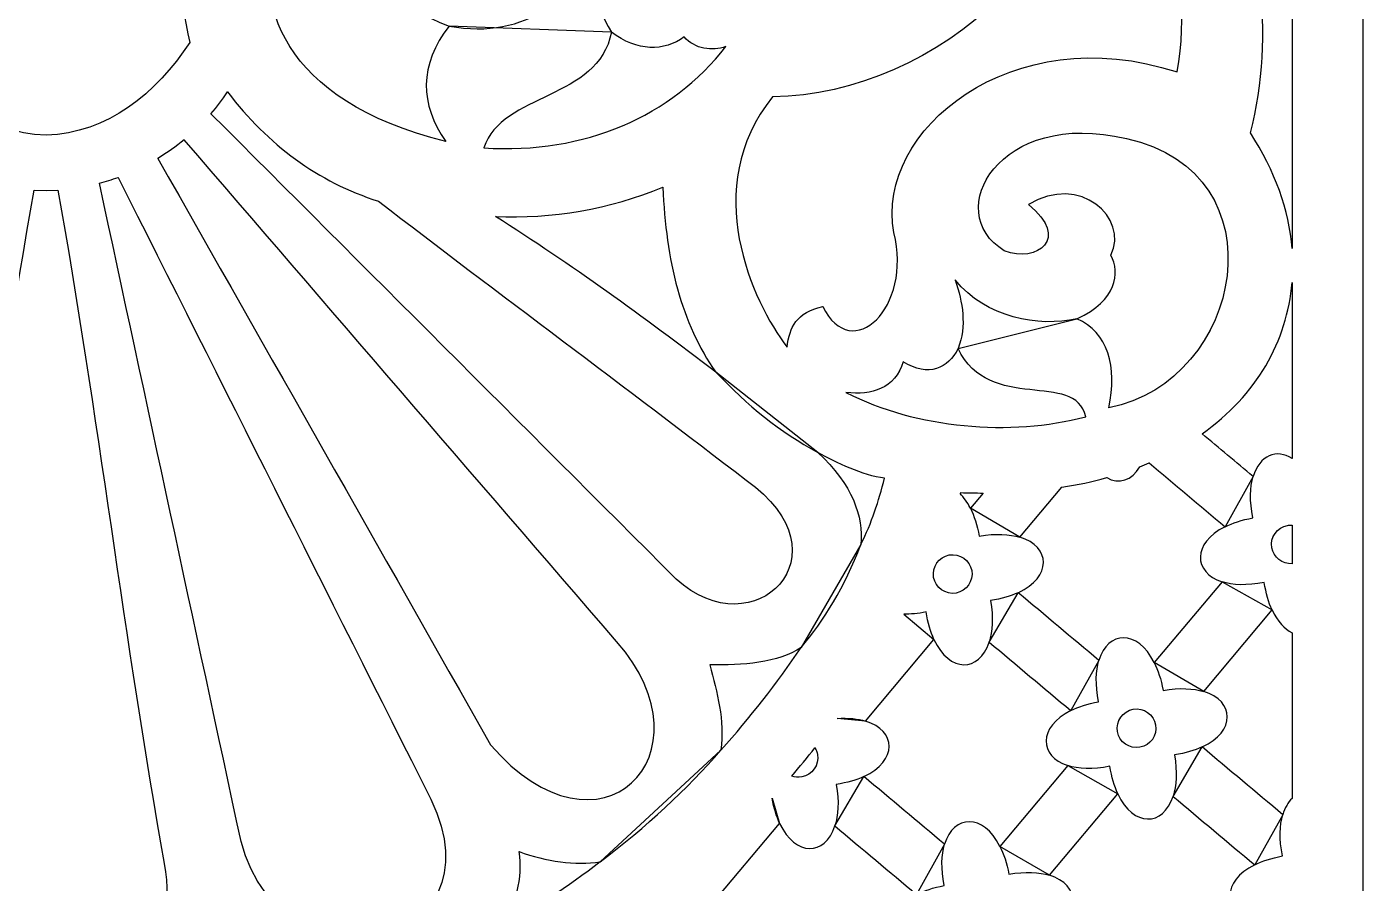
# Model space of a CAD drawing. Header units: centimetres. Extents: x -6 to 6, y -13.4 to 12.5.
# Drawn here: x -0.09 to 6.02, y -10.81 to -6.9 of the extents above; entities that cross this region are included whole.
import ezdxf

# ---------------------------------------------------------------- set-up
doc = ezdxf.new("R2010")
doc.units = ezdxf.units.CM
doc.header["$MEASUREMENT"] = 0
doc.layers.add('layer 1', color=7, linetype='Continuous')

msp = doc.modelspace()

# ---------------------------------------------------------------- linework, layer by layer
at = {"layer": 'layer 1', "color": 242}
for points, knots in [([(-6.01291, 12.507), (-6.01291, 12.507), (6.01826, 12.507), (6.01826, 12.507), (6.01826, 12.507), (6.01826, 12.507), (6.01826, -13.3845), (6.01826, -13.3845), (6.01826, -13.3845), (6.01826, -13.3845), (-6.01291, -13.3845), (-6.01291, -13.3845), (-6.01291, -13.3845), (-6.01291, -13.3845), (-6.01291, 12.507), (-6.01291, 12.507)], [0, 0, 0, 0, 0.2, 0.2, 0.2, 0.2, 0.4, 0.4, 0.4, 0.4, 0.6, 0.6, 0.6, 0.6, 1, 1, 1, 1]), ([(1.82787, -7.42147), (1.70925, -7.2542), (1.70513, -7.07047), (1.84433, -6.89497), (1.84433, -6.89497), (1.36855, -6.72632), (1.61946, -6.27112), (1.91837, -6.38081), (1.91837, -6.38081), (1.89814, -6.84047), (2.53227, -6.45313), (2.15694, -6.14635), (2.15694, -6.14635), (1.2071, -5.57768), (0.3344, -7.05505), (1.82787, -7.42147)], [0, 0, 0, 0, 0.2, 0.2, 0.2, 0.2, 0.4, 0.4, 0.4, 0.4, 0.6, 0.6, 0.6, 0.6, 1, 1, 1, 1]), ([(5.69316, -5.66722), (5.58854, -5.77112), (5.46587, -5.8668), (5.33116, -5.95702), (5.33116, -5.95702), (5.55238, -6.45172), (5.6202, -6.92836), (5.5029, -7.38323), (5.5029, -7.38323), (5.61609, -7.55572), (5.67876, -7.736), (5.69316, -7.91135), (5.69316, -7.91135), (5.69316, -7.91135), (5.69316, -5.66722), (5.69316, -5.66722)], [0, 0, 0, 0, 0.2, 0.2, 0.2, 0.2, 0.4, 0.4, 0.4, 0.4, 0.6, 0.6, 0.6, 0.6, 1, 1, 1, 1]), ([(3.38703, -8.36165), (3.22794, -8.15213), (2.98621, -7.63277), (3.32086, -7.21859), (3.32086, -7.21859), (4.07532, -7.20644), (4.83791, -6.53385), (4.78277, -5.71456), (4.78277, -5.71456), (5.0612, -6.14518), (5.25881, -6.59336), (5.1678, -7.10428), (5.1678, -7.10428), (4.41178, -6.85762), (3.7881, -7.37301), (3.87434, -7.83825), (3.87434, -7.83825), (3.9616, -8.17918), (3.68284, -8.44589), (3.54946, -8.17515), (3.54946, -8.17515), (3.42914, -8.20523), (3.39906, -8.2674), (3.38703, -8.36165)], [0, 0, 0, 0, 0.1428571, 0.1428571, 0.1428571, 0.1428571, 0.2857143, 0.2857143, 0.2857143, 0.2857143, 0.4285714, 0.4285714, 0.4285714, 0.4285714, 0.5714286, 0.5714286, 0.5714286, 0.5714286, 0.7142857, 0.7142857, 0.7142857, 0.7142857, 1, 1, 1, 1]), ([(0.00277, -6.20577), (-0.16173, -6.4234), (-0.46996, -6.44086), (-0.69705, -6.34115), (-0.69705, -6.34115), (-0.6068, -6.54494), (-0.60097, -6.75455), (-0.65338, -6.96999), (-0.65338, -6.96999), (-0.50017, -7.20398), (-0.27854, -7.38376), (0.00277, -7.39358), (0.00277, -7.39358), (0.28407, -7.38376), (0.50569, -7.20398), (0.6589, -6.96999), (0.6589, -6.96999), (0.6065, -6.75455), (0.61232, -6.54494), (0.70257, -6.34115), (0.70257, -6.34115), (0.47549, -6.44086), (0.16725, -6.4234), (0.00277, -6.20577)], [0, 0, 0, 0, 0.1428571, 0.1428571, 0.1428571, 0.1428571, 0.2857143, 0.2857143, 0.2857143, 0.2857143, 0.4285714, 0.4285714, 0.4285714, 0.4285714, 0.5714286, 0.5714286, 0.5714286, 0.5714286, 0.7142857, 0.7142857, 0.7142857, 0.7142857, 1, 1, 1, 1]), ([(2.58468, -6.92269), (2.49876, -6.78266), (2.48726, -6.64263), (2.50961, -6.50259), (2.50961, -6.50259), (2.43676, -6.75861), (2.19951, -6.95994), (1.84433, -6.89497), (1.84433, -6.89497), (1.84433, -6.89497), (2.58468, -6.92269), (2.58468, -6.92269)], [0, 0, 0, 0, 0.25, 0.25, 0.25, 0.25, 0.5, 0.5, 0.5, 0.5, 1, 1, 1, 1]), ([(3.10785, -6.98808), (2.85776, -7.30758), (2.46606, -7.48032), (2.00157, -7.4513), (2.00157, -7.4513), (2.0859, -7.19944), (2.52442, -7.233), (2.58468, -6.92269), (2.58468, -6.92269), (2.70237, -7.01076), (2.82579, -7.0123), (2.91711, -6.94448), (2.91711, -6.94448), (2.96694, -7.00028), (3.04427, -7.01138), (3.10785, -6.98808)], [0, 0, 0, 0, 0.2, 0.2, 0.2, 0.2, 0.4, 0.4, 0.4, 0.4, 0.6, 0.6, 0.6, 0.6, 1, 1, 1, 1]), ([(0.83161, -7.19572), (0.80693, -7.23232), (0.78552, -7.26169), (0.75587, -7.2953), (0.75587, -7.2953), (1.46402, -8.0038), (2.17217, -8.71229), (2.88033, -9.42078), (2.88033, -9.42078), (3.23685, -9.7459), (3.67976, -9.30718), (3.20027, -8.96909), (3.20027, -8.96909), (2.66075, -8.55294), (2.06101, -8.11099), (1.52148, -7.69484), (1.52148, -7.69484), (1.24252, -7.60652), (1.01782, -7.43823), (0.83161, -7.19572)], [0, 0, 0, 0, 0.1666667, 0.1666667, 0.1666667, 0.1666667, 0.3333333, 0.3333333, 0.3333333, 0.3333333, 0.5, 0.5, 0.5, 0.5, 0.6666667, 0.6666667, 0.6666667, 0.6666667, 1, 1, 1, 1]), ([(4.8661, -7.9419), (4.90751, -8.02235), (4.89576, -8.14672), (4.71037, -8.23241), (4.71037, -8.23241), (4.85182, -8.29265), (4.897, -8.44997), (4.85598, -8.6391), (4.85598, -8.6391), (5.47299, -8.51684), (5.65269, -7.56192), (4.93631, -7.40897), (4.93631, -7.40897), (4.35667, -7.26839), (4.08831, -7.74533), (4.37899, -7.92111), (4.37899, -7.92111), (4.52961, -7.97969), (4.68192, -7.86421), (4.48945, -7.71024), (4.48945, -7.71024), (4.72527, -7.56641), (4.94804, -7.7704), (4.8661, -7.9419)], [0, 0, 0, 0, 0.1428571, 0.1428571, 0.1428571, 0.1428571, 0.2857143, 0.2857143, 0.2857143, 0.2857143, 0.4285714, 0.4285714, 0.4285714, 0.4285714, 0.5714286, 0.5714286, 0.5714286, 0.5714286, 0.7142857, 0.7142857, 0.7142857, 0.7142857, 1, 1, 1, 1]), ([(2.03276, -10.17786), (1.52642, -9.2851), (1.02007, -8.39234), (0.51374, -7.49959), (0.51374, -7.49959), (0.55569, -7.47257), (0.59603, -7.44449), (0.63351, -7.4145), (0.63351, -7.4145), (1.29188, -8.17856), (1.95025, -8.94262), (2.60862, -9.70669), (2.60862, -9.70669), (3.06224, -10.22061), (2.52862, -10.75598), (2.03276, -10.17786)], [0, 0, 0, 0, 0.2, 0.2, 0.2, 0.2, 0.4, 0.4, 0.4, 0.4, 0.6, 0.6, 0.6, 0.6, 1, 1, 1, 1]), ([(0.33182, -7.58602), (0.30509, -7.59522), (0.27546, -7.60499), (0.24683, -7.61229), (0.24683, -7.61229), (0.46175, -8.61369), (0.67846, -9.61794), (0.89338, -10.61934), (0.89338, -10.61934), (1.0921, -11.35402), (2.09293, -11.1126), (1.76048, -10.42657), (1.76048, -10.42657), (1.28426, -9.48126), (0.80804, -8.53132), (0.33182, -7.58602)], [0, 0, 0, 0, 0.2, 0.2, 0.2, 0.2, 0.4, 0.4, 0.4, 0.4, 0.6, 0.6, 0.6, 0.6, 1, 1, 1, 1]), ([(0.00277, -7.64562), (0.00277, -7.64562), (-0.05145, -7.64372), (-0.05145, -7.64372), (-0.05145, -7.64372), (-0.23119, -8.6516), (-0.35672, -9.71182), (-0.53646, -10.71969), (-0.53646, -10.71969), (-0.60702, -11.12973), (-0.41362, -11.37388), (0.00277, -11.37972), (0.00277, -11.37972), (0.41915, -11.37388), (0.61255, -11.12973), (0.54199, -10.71969), (0.54199, -10.71969), (0.36224, -9.71182), (0.23671, -8.6516), (0.05697, -7.64372), (0.05697, -7.64372), (0.05697, -7.64372), (0.00277, -7.64562), (0.00277, -7.64562)], [0, 0, 0, 0, 0.1428571, 0.1428571, 0.1428571, 0.1428571, 0.2857143, 0.2857143, 0.2857143, 0.2857143, 0.4285714, 0.4285714, 0.4285714, 0.4285714, 0.5714286, 0.5714286, 0.5714286, 0.5714286, 0.7142857, 0.7142857, 0.7142857, 0.7142857, 1, 1, 1, 1]), ([(3.06129, -8.47527), (2.90407, -8.25375), (2.83274, -7.96542), (2.82018, -7.63138), (2.82018, -7.63138), (2.57707, -7.73086), (2.31185, -7.77707), (2.05466, -7.76399), (2.05466, -7.76399), (2.40477, -7.98602), (2.72726, -8.2211), (3.06129, -8.47527)], [0, 0, 0, 0, 0.25, 0.25, 0.25, 0.25, 0.5, 0.5, 0.5, 0.5, 1, 1, 1, 1]), ([(4.16811, -8.36798), (4.2078, -8.26332), (4.18928, -8.15866), (4.15445, -8.05401), (4.15445, -8.05401), (4.29551, -8.2289), (4.53466, -8.27039), (4.71037, -8.23241), (4.71037, -8.23241), (4.71037, -8.23241), (4.16811, -8.36798), (4.16811, -8.36798)], [0, 0, 0, 0, 0.25, 0.25, 0.25, 0.25, 0.5, 0.5, 0.5, 0.5, 1, 1, 1, 1]), ([(5.69316, -8.06649), (5.67077, -8.33428), (5.53144, -8.5807), (5.2823, -8.75701), (5.2823, -8.75701), (5.36003, -8.82223), (5.43776, -8.88746), (5.51549, -8.95268), (5.51549, -8.95268), (5.54482, -8.85536), (5.6231, -8.82406), (5.69316, -8.87081), (5.69316, -8.87081), (5.69316, -8.87081), (5.69316, -8.06649), (5.69316, -8.06649)], [0, 0, 0, 0, 0.2, 0.2, 0.2, 0.2, 0.4, 0.4, 0.4, 0.4, 0.6, 0.6, 0.6, 0.6, 1, 1, 1, 1]), ([(4.16811, -8.36798), (4.31204, -8.66756), (4.702, -8.46505), (4.75054, -8.67927), (4.75054, -8.67927), (4.40577, -8.77048), (3.98066, -8.73366), (3.65598, -8.56881), (3.65598, -8.56881), (3.77325, -8.58238), (3.88044, -8.55069), (3.91706, -8.42823), (3.91706, -8.42823), (4.03422, -8.50187), (4.12293, -8.45668), (4.16811, -8.36798)], [0, 0, 0, 0, 0.2, 0.2, 0.2, 0.2, 0.4, 0.4, 0.4, 0.4, 0.6, 0.6, 0.6, 0.6, 1, 1, 1, 1]), ([(3.52743, -8.84304), (3.35376, -8.74735), (3.20559, -8.62898), (3.06129, -8.47527), (3.06129, -8.47527), (3.06129, -8.47527), (3.52743, -8.84304), (3.52743, -8.84304)], [0, 0, 0, 0, 0.3333333, 0.3333333, 0.3333333, 0.3333333, 1, 1, 1, 1]), ([(3.72415, -9.2632), (3.73628, -9.13418), (3.68522, -8.98898), (3.52743, -8.84304), (3.52743, -8.84304), (3.61315, -8.8909), (3.73258, -8.94692), (3.83221, -8.96029), (3.83221, -8.96029), (3.80481, -9.0661), (3.77404, -9.16223), (3.72415, -9.2632)], [0, 0, 0, 0, 0.25, 0.25, 0.25, 0.25, 0.5, 0.5, 0.5, 0.5, 1, 1, 1, 1]), ([(5.04009, -8.89049), (5.02618, -8.89637), (5.01205, -8.9021), (4.99771, -8.90765), (4.99771, -8.90765), (4.96225, -8.97042), (4.90198, -8.98844), (4.8465, -8.95753), (4.8465, -8.95753), (4.78159, -8.97543), (4.71316, -8.99025), (4.64111, -9.00152), (4.64111, -9.00152), (4.64111, -9.00152), (4.44968, -9.22966), (4.44968, -9.22966), (4.44968, -9.22966), (4.59202, -9.27262), (4.59728, -9.4116), (4.44236, -9.48322), (4.44236, -9.48322), (4.56518, -9.58629), (4.68802, -9.68935), (4.81085, -9.79243), (4.81085, -9.79243), (4.85167, -9.657), (4.9873, -9.64935), (5.06362, -9.80213), (5.06362, -9.80213), (5.06362, -9.80213), (5.37317, -9.43321), (5.37317, -9.43321), (5.37317, -9.43321), (5.24204, -9.39079), (5.23622, -9.25731), (5.38732, -9.18184), (5.38732, -9.18184), (5.27157, -9.08472), (5.15583, -8.9876), (5.04009, -8.89049)], [0, 0, 0, 0, 0.0909091, 0.0909091, 0.0909091, 0.0909091, 0.1818182, 0.1818182, 0.1818182, 0.1818182, 0.2727273, 0.2727273, 0.2727273, 0.2727273, 0.3636364, 0.3636364, 0.3636364, 0.3636364, 0.4545455, 0.4545455, 0.4545455, 0.4545455, 0.5454545, 0.5454545, 0.5454545, 0.5454545, 0.6363636, 0.6363636, 0.6363636, 0.6363636, 0.7272727, 0.7272727, 0.7272727, 0.7272727, 0.8181818, 0.8181818, 0.8181818, 0.8181818, 1, 1, 1, 1]), ([(5.51549, -8.95268), (5.50115, -9.00025), (5.49849, -9.06355), (5.51425, -9.14125), (5.51425, -9.14125), (5.46366, -9.15065), (5.42149, -9.16477), (5.38732, -9.18184), (5.38732, -9.18184), (5.38732, -9.18184), (5.51549, -8.95268), (5.51549, -8.95268)], [0, 0, 0, 0, 0.25, 0.25, 0.25, 0.25, 0.5, 0.5, 0.5, 0.5, 1, 1, 1, 1]), ([(4.28236, -9.0278), (4.24867, -9.02775), (4.21456, -9.0272), (4.17973, -9.02583), (4.17973, -9.02583), (4.17913, -9.0274), (4.1785, -9.02896), (4.1779, -9.03052), (4.1779, -9.03052), (4.19454, -9.0478), (4.21016, -9.07005), (4.22387, -9.09749), (4.22387, -9.09749), (4.22387, -9.09749), (4.28236, -9.0278), (4.28236, -9.0278)], [0, 0, 0, 0, 0.2, 0.2, 0.2, 0.2, 0.4, 0.4, 0.4, 0.4, 0.6, 0.6, 0.6, 0.6, 1, 1, 1, 1]), ([(4.44968, -9.22966), (4.40262, -9.21546), (4.34064, -9.21172), (4.26446, -9.22442), (4.26446, -9.22442), (4.25505, -9.17384), (4.24094, -9.13167), (4.22387, -9.09749), (4.22387, -9.09749), (4.22387, -9.09749), (4.44968, -9.22966), (4.44968, -9.22966)], [0, 0, 0, 0, 0.25, 0.25, 0.25, 0.25, 0.5, 0.5, 0.5, 0.5, 1, 1, 1, 1]), ([(5.69316, -9.17444), (5.68628, -9.17399), (5.67925, -9.17435), (5.67218, -9.1756), (5.67218, -9.1756), (5.62428, -9.18404), (5.59209, -9.23), (5.60054, -9.27791), (5.60054, -9.27791), (5.60842, -9.32257), (5.64889, -9.35355), (5.69316, -9.35071), (5.69316, -9.35071), (5.69316, -9.35071), (5.69316, -9.17444), (5.69316, -9.17444)], [0, 0, 0, 0, 0.2, 0.2, 0.2, 0.2, 0.4, 0.4, 0.4, 0.4, 0.6, 0.6, 0.6, 0.6, 1, 1, 1, 1]), ([(3.72415, -9.2632), (3.64911, -9.45763), (3.55602, -9.60996), (3.45059, -9.73348), (3.45059, -9.73348), (3.45059, -9.73348), (3.72415, -9.2632), (3.72415, -9.2632)], [0, 0, 0, 0, 0.3333333, 0.3333333, 0.3333333, 0.3333333, 1, 1, 1, 1]), ([(4.23011, -9.38236), (4.22166, -9.33445), (4.1757, -9.30227), (4.1278, -9.31072), (4.1278, -9.31072), (4.0799, -9.31916), (4.04771, -9.36512), (4.05616, -9.41303), (4.05616, -9.41303), (4.06461, -9.46093), (4.11057, -9.49311), (4.15847, -9.48466), (4.15847, -9.48466), (4.20637, -9.47622), (4.23856, -9.43026), (4.23011, -9.38236)], [0, 0, 0, 0, 0.2, 0.2, 0.2, 0.2, 0.4, 0.4, 0.4, 0.4, 0.6, 0.6, 0.6, 0.6, 1, 1, 1, 1]), ([(5.37317, -9.43321), (5.42122, -9.44875), (5.48605, -9.4521), (5.56619, -9.43584), (5.56619, -9.43584), (5.57368, -9.48577), (5.5862, -9.52766), (5.60199, -9.56179), (5.60199, -9.56179), (5.60199, -9.56179), (5.37317, -9.43321), (5.37317, -9.43321)], [0, 0, 0, 0, 0.25, 0.25, 0.25, 0.25, 0.5, 0.5, 0.5, 0.5, 1, 1, 1, 1]), ([(4.3098, -9.70871), (4.32513, -9.66114), (4.32951, -9.59761), (4.3164, -9.51902), (4.3164, -9.51902), (4.36633, -9.51152), (4.40822, -9.499), (4.44235, -9.48321), (4.44235, -9.48321), (4.44235, -9.48321), (4.3098, -9.70871), (4.3098, -9.70871)], [0, 0, 0, 0, 0.25, 0.25, 0.25, 0.25, 0.5, 0.5, 0.5, 0.5, 1, 1, 1, 1]), ([(3.92003, -9.58167), (3.95054, -9.58184), (3.98452, -9.57852), (4.02181, -9.57096), (4.02181, -9.57096), (4.0293, -9.62089), (4.04183, -9.66278), (4.05761, -9.69691), (4.05761, -9.69691), (4.05761, -9.69691), (3.92003, -9.58167), (3.92003, -9.58167)], [0, 0, 0, 0, 0.25, 0.25, 0.25, 0.25, 0.5, 0.5, 0.5, 0.5, 1, 1, 1, 1]), ([(5.6506, -10.49706), (5.66021, -10.46519), (5.67506, -10.44042), (5.69316, -10.42313), (5.69316, -10.42313), (5.69316, -10.42313), (5.69316, -9.66574), (5.69316, -9.66574), (5.69316, -9.66574), (5.65922, -9.64941), (5.62662, -9.61509), (5.60199, -9.5618), (5.60199, -9.5618), (5.60199, -9.5618), (5.28942, -9.9343), (5.28942, -9.9343), (5.28942, -9.9343), (5.43176, -9.97725), (5.43703, -10.11623), (5.2821, -10.18785), (5.2821, -10.18785), (5.40493, -10.29092), (5.52777, -10.39399), (5.6506, -10.49706)], [0, 0, 0, 0, 0.1428571, 0.1428571, 0.1428571, 0.1428571, 0.2857143, 0.2857143, 0.2857143, 0.2857143, 0.4285714, 0.4285714, 0.4285714, 0.4285714, 0.5714286, 0.5714286, 0.5714286, 0.5714286, 0.7142857, 0.7142857, 0.7142857, 0.7142857, 1, 1, 1, 1]), ([(4.10622, -10.63218), (4.14703, -10.49675), (4.28267, -10.4891), (4.35898, -10.64188), (4.35898, -10.64188), (4.35898, -10.64188), (4.66854, -10.27296), (4.66854, -10.27296), (4.66854, -10.27296), (4.5374, -10.23055), (4.53159, -10.09706), (4.68268, -10.02159), (4.68268, -10.02159), (4.55839, -9.91729), (4.4341, -9.813), (4.30981, -9.70871), (4.30981, -9.70871), (4.26533, -9.84671), (4.12848, -9.85023), (4.05761, -9.69692), (4.05761, -9.69692), (4.05761, -9.69692), (3.74504, -10.06942), (3.74504, -10.06942), (3.74504, -10.06942), (3.88737, -10.11237), (3.89266, -10.25134), (3.73772, -10.32297), (3.73772, -10.32297), (3.86055, -10.42604), (3.98338, -10.52911), (4.10622, -10.63218)], [0, 0, 0, 0, 0.1111111, 0.1111111, 0.1111111, 0.1111111, 0.2222222, 0.2222222, 0.2222222, 0.2222222, 0.3333333, 0.3333333, 0.3333333, 0.3333333, 0.4444444, 0.4444444, 0.4444444, 0.4444444, 0.5555556, 0.5555556, 0.5555556, 0.5555556, 0.6666667, 0.6666667, 0.6666667, 0.6666667, 0.7777778, 0.7777778, 0.7777778, 0.7777778, 1, 1, 1, 1]), ([(3.45059, -9.73348), (3.33975, -9.89824), (3.21743, -10.05468), (3.08478, -10.20166), (3.08478, -10.20166), (3.10259, -10.06549), (3.06733, -9.93863), (3.0347, -9.8131), (3.0347, -9.8131), (3.17896, -9.81467), (3.34867, -9.80467), (3.45059, -9.73348)], [0, 0, 0, 0, 0.25, 0.25, 0.25, 0.25, 0.5, 0.5, 0.5, 0.5, 1, 1, 1, 1]), ([(4.81085, -9.79243), (4.79652, -9.84), (4.79385, -9.9033), (4.80961, -9.981), (4.80961, -9.981), (4.75903, -9.9904), (4.71686, -10.00452), (4.68268, -10.02159), (4.68268, -10.02159), (4.68268, -10.02159), (4.81085, -9.79243), (4.81085, -9.79243)], [0, 0, 0, 0, 0.25, 0.25, 0.25, 0.25, 0.5, 0.5, 0.5, 0.5, 1, 1, 1, 1]), ([(5.28942, -9.93429), (5.24237, -9.92009), (5.18039, -9.91635), (5.1042, -9.92905), (5.1042, -9.92905), (5.09479, -9.87847), (5.08068, -9.8363), (5.06362, -9.80213), (5.06362, -9.80213), (5.06362, -9.80213), (5.28942, -9.93429), (5.28942, -9.93429)], [0, 0, 0, 0, 0.25, 0.25, 0.25, 0.25, 0.5, 0.5, 0.5, 0.5, 1, 1, 1, 1]), ([(5.06985, -10.08698), (5.0614, -10.03908), (5.01544, -10.0069), (4.96754, -10.01535), (4.96754, -10.01535), (4.91964, -10.02379), (4.88746, -10.06975), (4.89591, -10.11766), (4.89591, -10.11766), (4.90435, -10.16556), (4.95031, -10.19774), (4.99822, -10.18929), (4.99822, -10.18929), (5.04612, -10.18085), (5.0783, -10.13489), (5.06985, -10.08698)], [0, 0, 0, 0, 0.2, 0.2, 0.2, 0.2, 0.4, 0.4, 0.4, 0.4, 0.6, 0.6, 0.6, 0.6, 1, 1, 1, 1]), ([(3.74504, -10.06942), (3.71012, -10.05888), (3.66696, -10.0541), (3.61588, -10.05753), (3.61588, -10.05753), (3.61588, -10.05753), (3.74504, -10.06942), (3.74504, -10.06942)], [0, 0, 0, 0, 0.3333333, 0.3333333, 0.3333333, 0.3333333, 1, 1, 1, 1]), ([(3.51394, -10.19156), (3.47949, -10.23516), (3.44424, -10.2781), (3.40822, -10.32036), (3.40822, -10.32036), (3.42236, -10.32556), (3.43799, -10.32721), (3.45384, -10.32441), (3.45384, -10.32441), (3.50174, -10.31597), (3.53392, -10.27001), (3.52548, -10.2221), (3.52548, -10.2221), (3.52351, -10.21097), (3.51951, -10.20069), (3.51394, -10.19156)], [0, 0, 0, 0, 0.2, 0.2, 0.2, 0.2, 0.4, 0.4, 0.4, 0.4, 0.6, 0.6, 0.6, 0.6, 1, 1, 1, 1]), ([(5.14955, -10.41333), (5.16488, -10.36577), (5.16925, -10.30224), (5.15614, -10.22364), (5.15614, -10.22364), (5.20608, -10.21615), (5.24796, -10.20363), (5.2821, -10.18785), (5.2821, -10.18785), (5.2821, -10.18785), (5.14955, -10.41333), (5.14955, -10.41333)], [0, 0, 0, 0, 0.25, 0.25, 0.25, 0.25, 0.5, 0.5, 0.5, 0.5, 1, 1, 1, 1]), ([(3.08478, -10.20166), (2.92799, -10.38254), (2.74428, -10.55266), (2.53367, -10.71201), (2.53367, -10.71201), (2.53367, -10.71201), (3.08478, -10.20166), (3.08478, -10.20166)], [0, 0, 0, 0, 0.3333333, 0.3333333, 0.3333333, 0.3333333, 1, 1, 1, 1]), ([(4.66854, -10.27296), (4.71659, -10.2885), (4.78141, -10.29184), (4.86156, -10.27559), (4.86156, -10.27559), (4.86905, -10.32552), (4.88157, -10.36741), (4.89735, -10.40154), (4.89735, -10.40154), (4.89735, -10.40154), (4.66854, -10.27296), (4.66854, -10.27296)], [0, 0, 0, 0, 0.25, 0.25, 0.25, 0.25, 0.5, 0.5, 0.5, 0.5, 1, 1, 1, 1]), ([(3.60517, -10.54845), (3.6205, -10.50089), (3.62487, -10.43736), (3.61176, -10.35876), (3.61176, -10.35876), (3.6617, -10.35127), (3.70359, -10.33875), (3.73772, -10.32297), (3.73772, -10.32297), (3.73772, -10.32297), (3.60517, -10.54845), (3.60517, -10.54845)], [0, 0, 0, 0, 0.25, 0.25, 0.25, 0.25, 0.5, 0.5, 0.5, 0.5, 1, 1, 1, 1]), ([(3.31897, -10.42197), (3.32659, -10.46698), (3.33839, -10.50513), (3.35297, -10.53667), (3.35297, -10.53667), (3.35297, -10.53667), (3.31897, -10.42197), (3.31897, -10.42197)], [0, 0, 0, 0, 0.3333333, 0.3333333, 0.3333333, 0.3333333, 1, 1, 1, 1]), ([(4.94597, -11.33681), (4.98678, -11.20138), (5.12242, -11.19373), (5.19873, -11.34651), (5.19873, -11.34651), (5.19873, -11.34651), (5.50829, -10.9776), (5.50829, -10.9776), (5.50829, -10.9776), (5.37715, -10.93518), (5.37134, -10.80169), (5.52243, -10.72622), (5.52243, -10.72622), (5.39814, -10.62192), (5.27384, -10.51762), (5.14955, -10.41333), (5.14955, -10.41333), (5.10507, -10.55134), (4.96823, -10.55486), (4.89735, -10.40155), (4.89735, -10.40155), (4.89735, -10.40155), (4.58478, -10.77405), (4.58478, -10.77405), (4.58478, -10.77405), (4.72712, -10.817), (4.73241, -10.95597), (4.57747, -11.0276), (4.57747, -11.0276), (4.7003, -11.13067), (4.82313, -11.23374), (4.94597, -11.33681)], [0, 0, 0, 0, 0.1111111, 0.1111111, 0.1111111, 0.1111111, 0.2222222, 0.2222222, 0.2222222, 0.2222222, 0.3333333, 0.3333333, 0.3333333, 0.3333333, 0.4444444, 0.4444444, 0.4444444, 0.4444444, 0.5555556, 0.5555556, 0.5555556, 0.5555556, 0.6666667, 0.6666667, 0.6666667, 0.6666667, 0.7777778, 0.7777778, 0.7777778, 0.7777778, 1, 1, 1, 1]), ([(5.6506, -10.49706), (5.63626, -10.54464), (5.6336, -10.60793), (5.64936, -10.68563), (5.64936, -10.68563), (5.59878, -10.69504), (5.55661, -10.70915), (5.52243, -10.72622), (5.52243, -10.72622), (5.52243, -10.72622), (5.6506, -10.49706), (5.6506, -10.49706)], [0, 0, 0, 0, 0.25, 0.25, 0.25, 0.25, 0.5, 0.5, 0.5, 0.5, 1, 1, 1, 1]), ([(3.40159, -11.47192), (3.4424, -11.3365), (3.57803, -11.32885), (3.65435, -11.48163), (3.65435, -11.48163), (3.65435, -11.48163), (3.9639, -11.11272), (3.9639, -11.11272), (3.9639, -11.11272), (3.83277, -11.0703), (3.82696, -10.93681), (3.97806, -10.86134), (3.97806, -10.86134), (3.85375, -10.75704), (3.72946, -10.65274), (3.60517, -10.54845), (3.60517, -10.54845), (3.56069, -10.68646), (3.42385, -10.68998), (3.35297, -10.53667), (3.35297, -10.53667), (3.35297, -10.53667), (3.0404, -10.90917), (3.0404, -10.90917), (3.0404, -10.90917), (3.18274, -10.95212), (3.18803, -11.09109), (3.03309, -11.16272), (3.03309, -11.16272), (3.15592, -11.26579), (3.27876, -11.36886), (3.40159, -11.47192)], [0, 0, 0, 0, 0.1111111, 0.1111111, 0.1111111, 0.1111111, 0.2222222, 0.2222222, 0.2222222, 0.2222222, 0.3333333, 0.3333333, 0.3333333, 0.3333333, 0.4444444, 0.4444444, 0.4444444, 0.4444444, 0.5555556, 0.5555556, 0.5555556, 0.5555556, 0.6666667, 0.6666667, 0.6666667, 0.6666667, 0.7777778, 0.7777778, 0.7777778, 0.7777778, 1, 1, 1, 1]), ([(2.06715, -11.02447), (2.22987, -10.9307), (2.3857, -10.82623), (2.53367, -10.71201), (2.53367, -10.71201), (2.41857, -10.73031), (2.28672, -10.71127), (2.16326, -10.66536), (2.16326, -10.66536), (2.18043, -10.78925), (2.15328, -10.90476), (2.06715, -11.02447)], [0, 0, 0, 0, 0.25, 0.25, 0.25, 0.25, 0.5, 0.5, 0.5, 0.5, 1, 1, 1, 1]), ([(4.10622, -10.63218), (4.09188, -10.67975), (4.08922, -10.74305), (4.10498, -10.82074), (4.10498, -10.82074), (4.0544, -10.83016), (4.01222, -10.84427), (3.97806, -10.86134), (3.97806, -10.86134), (3.97806, -10.86134), (4.10622, -10.63218), (4.10622, -10.63218)], [0, 0, 0, 0, 0.25, 0.25, 0.25, 0.25, 0.5, 0.5, 0.5, 0.5, 1, 1, 1, 1]), ([(4.58478, -10.77404), (4.53773, -10.75984), (4.47575, -10.7561), (4.39957, -10.7688), (4.39957, -10.7688), (4.39016, -10.71822), (4.37605, -10.67604), (4.35898, -10.64188), (4.35898, -10.64188), (4.35898, -10.64188), (4.58478, -10.77404), (4.58478, -10.77404)], [0, 0, 0, 0, 0.25, 0.25, 0.25, 0.25, 0.5, 0.5, 0.5, 0.5, 1, 1, 1, 1])]:
    msp.add_open_spline(points, degree=3, knots=knots, dxfattribs=at)
at = {"layer": 'layer 1', "color": 242, "lineweight": 9}
for points, knots in [([(-6.01291, 12.507), (-6.01291, 12.507), (6.01826, 12.507), (6.01826, 12.507), (6.01826, 12.507), (6.01826, 12.507), (6.01826, -13.3845), (6.01826, -13.3845), (6.01826, -13.3845), (6.01826, -13.3845), (-6.01291, -13.3845), (-6.01291, -13.3845), (-6.01291, -13.3845), (-6.01291, -13.3845), (-6.01291, 12.507), (-6.01291, 12.507)], [0, 0, 0, 0, 0.2, 0.2, 0.2, 0.2, 0.4, 0.4, 0.4, 0.4, 0.6, 0.6, 0.6, 0.6, 1, 1, 1, 1]), ([(1.82787, -7.42147), (1.70925, -7.2542), (1.70513, -7.07047), (1.84433, -6.89497), (1.84433, -6.89497), (1.36855, -6.72632), (1.61946, -6.27112), (1.91837, -6.38081), (1.91837, -6.38081), (1.89814, -6.84047), (2.53227, -6.45313), (2.15694, -6.14635), (2.15694, -6.14635), (1.2071, -5.57768), (0.3344, -7.05505), (1.82787, -7.42147)], [0, 0, 0, 0, 0.2, 0.2, 0.2, 0.2, 0.4, 0.4, 0.4, 0.4, 0.6, 0.6, 0.6, 0.6, 1, 1, 1, 1]), ([(5.69316, -5.66722), (5.58854, -5.77112), (5.46587, -5.8668), (5.33116, -5.95702), (5.33116, -5.95702), (5.55238, -6.45172), (5.6202, -6.92836), (5.5029, -7.38323), (5.5029, -7.38323), (5.61609, -7.55572), (5.67876, -7.736), (5.69316, -7.91135), (5.69316, -7.91135), (5.69316, -7.91135), (5.69316, -5.66722), (5.69316, -5.66722)], [0, 0, 0, 0, 0.2, 0.2, 0.2, 0.2, 0.4, 0.4, 0.4, 0.4, 0.6, 0.6, 0.6, 0.6, 1, 1, 1, 1]), ([(3.38703, -8.36165), (3.22794, -8.15213), (2.98621, -7.63277), (3.32086, -7.21859), (3.32086, -7.21859), (4.07532, -7.20644), (4.83791, -6.53385), (4.78277, -5.71456), (4.78277, -5.71456), (5.0612, -6.14518), (5.25881, -6.59336), (5.1678, -7.10428), (5.1678, -7.10428), (4.41178, -6.85762), (3.7881, -7.37301), (3.87434, -7.83825), (3.87434, -7.83825), (3.9616, -8.17918), (3.68284, -8.44589), (3.54946, -8.17515), (3.54946, -8.17515), (3.42914, -8.20523), (3.39906, -8.2674), (3.38703, -8.36165)], [0, 0, 0, 0, 0.1428571, 0.1428571, 0.1428571, 0.1428571, 0.2857143, 0.2857143, 0.2857143, 0.2857143, 0.4285714, 0.4285714, 0.4285714, 0.4285714, 0.5714286, 0.5714286, 0.5714286, 0.5714286, 0.7142857, 0.7142857, 0.7142857, 0.7142857, 1, 1, 1, 1]), ([(0.00277, -6.20577), (-0.16173, -6.4234), (-0.46996, -6.44086), (-0.69705, -6.34115), (-0.69705, -6.34115), (-0.6068, -6.54494), (-0.60097, -6.75455), (-0.65338, -6.96999), (-0.65338, -6.96999), (-0.50017, -7.20398), (-0.27854, -7.38376), (0.00277, -7.39358), (0.00277, -7.39358), (0.28407, -7.38376), (0.50569, -7.20398), (0.6589, -6.96999), (0.6589, -6.96999), (0.6065, -6.75455), (0.61232, -6.54494), (0.70257, -6.34115), (0.70257, -6.34115), (0.47549, -6.44086), (0.16725, -6.4234), (0.00277, -6.20577)], [0, 0, 0, 0, 0.1428571, 0.1428571, 0.1428571, 0.1428571, 0.2857143, 0.2857143, 0.2857143, 0.2857143, 0.4285714, 0.4285714, 0.4285714, 0.4285714, 0.5714286, 0.5714286, 0.5714286, 0.5714286, 0.7142857, 0.7142857, 0.7142857, 0.7142857, 1, 1, 1, 1]), ([(2.58468, -6.92269), (2.49876, -6.78266), (2.48726, -6.64263), (2.50961, -6.50259), (2.50961, -6.50259), (2.43676, -6.75861), (2.19951, -6.95994), (1.84433, -6.89497)], [0, 0, 0, 0, 0.3333333, 0.3333333, 0.3333333, 0.3333333, 1, 1, 1, 1]), ([(3.10785, -6.98808), (2.85776, -7.30758), (2.46606, -7.48032), (2.00157, -7.4513), (2.00157, -7.4513), (2.0859, -7.19944), (2.52442, -7.233), (2.58468, -6.92269), (2.58468, -6.92269), (2.70237, -7.01076), (2.82579, -7.0123), (2.91711, -6.94448), (2.91711, -6.94448), (2.96694, -7.00028), (3.04427, -7.01138), (3.10785, -6.98808)], [0, 0, 0, 0, 0.2, 0.2, 0.2, 0.2, 0.4, 0.4, 0.4, 0.4, 0.6, 0.6, 0.6, 0.6, 1, 1, 1, 1]), ([(0.83161, -7.19572), (0.80693, -7.23232), (0.78552, -7.26169), (0.75587, -7.2953), (0.75587, -7.2953), (1.46402, -8.0038), (2.17217, -8.71229), (2.88033, -9.42078), (2.88033, -9.42078), (3.23685, -9.7459), (3.67976, -9.30718), (3.20027, -8.96909), (3.20027, -8.96909), (2.66075, -8.55294), (2.06101, -8.11099), (1.52148, -7.69484), (1.52148, -7.69484), (1.24252, -7.60652), (1.01782, -7.43823), (0.83161, -7.19572)], [0, 0, 0, 0, 0.1666667, 0.1666667, 0.1666667, 0.1666667, 0.3333333, 0.3333333, 0.3333333, 0.3333333, 0.5, 0.5, 0.5, 0.5, 0.6666667, 0.6666667, 0.6666667, 0.6666667, 1, 1, 1, 1]), ([(4.8661, -7.9419), (4.90751, -8.02235), (4.89576, -8.14672), (4.71037, -8.23241), (4.71037, -8.23241), (4.85182, -8.29265), (4.897, -8.44997), (4.85598, -8.6391), (4.85598, -8.6391), (5.47299, -8.51684), (5.65269, -7.56192), (4.93631, -7.40897), (4.93631, -7.40897), (4.35667, -7.26839), (4.08831, -7.74533), (4.37899, -7.92111), (4.37899, -7.92111), (4.52961, -7.97969), (4.68192, -7.86421), (4.48945, -7.71024), (4.48945, -7.71024), (4.72527, -7.56641), (4.94804, -7.7704), (4.8661, -7.9419)], [0, 0, 0, 0, 0.1428571, 0.1428571, 0.1428571, 0.1428571, 0.2857143, 0.2857143, 0.2857143, 0.2857143, 0.4285714, 0.4285714, 0.4285714, 0.4285714, 0.5714286, 0.5714286, 0.5714286, 0.5714286, 0.7142857, 0.7142857, 0.7142857, 0.7142857, 1, 1, 1, 1]), ([(2.03276, -10.17786), (1.52642, -9.2851), (1.02007, -8.39234), (0.51374, -7.49959), (0.51374, -7.49959), (0.55569, -7.47257), (0.59603, -7.44449), (0.63351, -7.4145), (0.63351, -7.4145), (1.29188, -8.17856), (1.95025, -8.94262), (2.60862, -9.70669), (2.60862, -9.70669), (3.06224, -10.22061), (2.52862, -10.75598), (2.03276, -10.17786)], [0, 0, 0, 0, 0.2, 0.2, 0.2, 0.2, 0.4, 0.4, 0.4, 0.4, 0.6, 0.6, 0.6, 0.6, 1, 1, 1, 1]), ([(0.33182, -7.58602), (0.30509, -7.59522), (0.27546, -7.60499), (0.24683, -7.61229), (0.24683, -7.61229), (0.46175, -8.61369), (0.67846, -9.61794), (0.89338, -10.61934), (0.89338, -10.61934), (1.0921, -11.35402), (2.09293, -11.1126), (1.76048, -10.42657), (1.76048, -10.42657), (1.28426, -9.48126), (0.80804, -8.53132), (0.33182, -7.58602)], [0, 0, 0, 0, 0.2, 0.2, 0.2, 0.2, 0.4, 0.4, 0.4, 0.4, 0.6, 0.6, 0.6, 0.6, 1, 1, 1, 1]), ([(0.00277, -7.64562), (0.00277, -7.64562), (-0.05145, -7.64372), (-0.05145, -7.64372), (-0.05145, -7.64372), (-0.23119, -8.6516), (-0.35672, -9.71182), (-0.53646, -10.71969), (-0.53646, -10.71969), (-0.60702, -11.12973), (-0.41362, -11.37388), (0.00277, -11.37972), (0.00277, -11.37972), (0.41915, -11.37388), (0.61255, -11.12973), (0.54199, -10.71969), (0.54199, -10.71969), (0.36224, -9.71182), (0.23671, -8.6516), (0.05697, -7.64372), (0.05697, -7.64372), (0.05697, -7.64372), (0.00277, -7.64562), (0.00277, -7.64562)], [0, 0, 0, 0, 0.1428571, 0.1428571, 0.1428571, 0.1428571, 0.2857143, 0.2857143, 0.2857143, 0.2857143, 0.4285714, 0.4285714, 0.4285714, 0.4285714, 0.5714286, 0.5714286, 0.5714286, 0.5714286, 0.7142857, 0.7142857, 0.7142857, 0.7142857, 1, 1, 1, 1]), ([(3.06129, -8.47527), (2.90407, -8.25375), (2.83274, -7.96542), (2.82018, -7.63138), (2.82018, -7.63138), (2.57707, -7.73086), (2.31185, -7.77707), (2.05466, -7.76399), (2.05466, -7.76399), (2.40477, -7.98602), (2.72726, -8.2211), (3.06129, -8.47527)], [0, 0, 0, 0, 0.25, 0.25, 0.25, 0.25, 0.5, 0.5, 0.5, 0.5, 1, 1, 1, 1]), ([(4.16811, -8.36798), (4.2078, -8.26332), (4.18928, -8.15866), (4.15445, -8.05401), (4.15445, -8.05401), (4.29551, -8.2289), (4.53466, -8.27039), (4.71037, -8.23241)], [0, 0, 0, 0, 0.3333333, 0.3333333, 0.3333333, 0.3333333, 1, 1, 1, 1]), ([(5.69316, -8.06649), (5.67077, -8.33428), (5.53144, -8.5807), (5.2823, -8.75701), (5.2823, -8.75701), (5.36003, -8.82223), (5.43776, -8.88746), (5.51549, -8.95268), (5.51549, -8.95268), (5.54482, -8.85536), (5.6231, -8.82406), (5.69316, -8.87081), (5.69316, -8.87081), (5.69316, -8.87081), (5.69316, -8.06649), (5.69316, -8.06649)], [0, 0, 0, 0, 0.2, 0.2, 0.2, 0.2, 0.4, 0.4, 0.4, 0.4, 0.6, 0.6, 0.6, 0.6, 1, 1, 1, 1]), ([(4.16811, -8.36798), (4.31204, -8.66756), (4.702, -8.46505), (4.75054, -8.67927), (4.75054, -8.67927), (4.40577, -8.77048), (3.98066, -8.73366), (3.65598, -8.56881), (3.65598, -8.56881), (3.77325, -8.58238), (3.88044, -8.55069), (3.91706, -8.42823), (3.91706, -8.42823), (4.03422, -8.50187), (4.12293, -8.45668), (4.16811, -8.36798)], [0, 0, 0, 0, 0.2, 0.2, 0.2, 0.2, 0.4, 0.4, 0.4, 0.4, 0.6, 0.6, 0.6, 0.6, 1, 1, 1, 1]), ([(3.72415, -9.2632), (3.73628, -9.13418), (3.68522, -8.98898), (3.52743, -8.84304), (3.52743, -8.84304), (3.61315, -8.8909), (3.73258, -8.94692), (3.83221, -8.96029), (3.83221, -8.96029), (3.80481, -9.0661), (3.77404, -9.16223), (3.72415, -9.2632)], [0, 0, 0, 0, 0.25, 0.25, 0.25, 0.25, 0.5, 0.5, 0.5, 0.5, 1, 1, 1, 1]), ([(5.04009, -8.89049), (5.02618, -8.89637), (5.01205, -8.9021), (4.99771, -8.90765), (4.99771, -8.90765), (4.96225, -8.97042), (4.90198, -8.98844), (4.8465, -8.95753), (4.8465, -8.95753), (4.78159, -8.97543), (4.71316, -8.99025), (4.64111, -9.00152), (4.64111, -9.00152), (4.64111, -9.00152), (4.44968, -9.22966), (4.44968, -9.22966), (4.44968, -9.22966), (4.59202, -9.27262), (4.59728, -9.4116), (4.44236, -9.48322), (4.44236, -9.48322), (4.56518, -9.58629), (4.68802, -9.68935), (4.81085, -9.79243), (4.81085, -9.79243), (4.85167, -9.657), (4.9873, -9.64935), (5.06362, -9.80213), (5.06362, -9.80213), (5.06362, -9.80213), (5.37317, -9.43321), (5.37317, -9.43321), (5.37317, -9.43321), (5.24204, -9.39079), (5.23622, -9.25731), (5.38732, -9.18184), (5.38732, -9.18184), (5.27157, -9.08472), (5.15583, -8.9876), (5.04009, -8.89049)], [0, 0, 0, 0, 0.0909091, 0.0909091, 0.0909091, 0.0909091, 0.1818182, 0.1818182, 0.1818182, 0.1818182, 0.2727273, 0.2727273, 0.2727273, 0.2727273, 0.3636364, 0.3636364, 0.3636364, 0.3636364, 0.4545455, 0.4545455, 0.4545455, 0.4545455, 0.5454545, 0.5454545, 0.5454545, 0.5454545, 0.6363636, 0.6363636, 0.6363636, 0.6363636, 0.7272727, 0.7272727, 0.7272727, 0.7272727, 0.8181818, 0.8181818, 0.8181818, 0.8181818, 1, 1, 1, 1]), ([(5.51549, -8.95268), (5.50115, -9.00025), (5.49849, -9.06355), (5.51425, -9.14125), (5.51425, -9.14125), (5.46366, -9.15065), (5.42149, -9.16477), (5.38732, -9.18184)], [0, 0, 0, 0, 0.3333333, 0.3333333, 0.3333333, 0.3333333, 1, 1, 1, 1]), ([(4.28236, -9.0278), (4.24867, -9.02775), (4.21456, -9.0272), (4.17973, -9.02583), (4.17973, -9.02583), (4.17913, -9.0274), (4.1785, -9.02896), (4.1779, -9.03052), (4.1779, -9.03052), (4.19454, -9.0478), (4.21016, -9.07005), (4.22387, -9.09749), (4.22387, -9.09749), (4.22387, -9.09749), (4.28236, -9.0278), (4.28236, -9.0278)], [0, 0, 0, 0, 0.2, 0.2, 0.2, 0.2, 0.4, 0.4, 0.4, 0.4, 0.6, 0.6, 0.6, 0.6, 1, 1, 1, 1]), ([(4.44968, -9.22966), (4.40262, -9.21546), (4.34064, -9.21172), (4.26446, -9.22442), (4.26446, -9.22442), (4.25505, -9.17384), (4.24094, -9.13167), (4.22387, -9.09749)], [0, 0, 0, 0, 0.3333333, 0.3333333, 0.3333333, 0.3333333, 1, 1, 1, 1]), ([(5.69316, -9.17444), (5.68628, -9.17399), (5.67925, -9.17435), (5.67218, -9.1756), (5.67218, -9.1756), (5.62428, -9.18404), (5.59209, -9.23), (5.60054, -9.27791), (5.60054, -9.27791), (5.60842, -9.32257), (5.64889, -9.35355), (5.69316, -9.35071), (5.69316, -9.35071), (5.69316, -9.35071), (5.69316, -9.17444), (5.69316, -9.17444)], [0, 0, 0, 0, 0.2, 0.2, 0.2, 0.2, 0.4, 0.4, 0.4, 0.4, 0.6, 0.6, 0.6, 0.6, 1, 1, 1, 1]), ([(4.23011, -9.38236), (4.22166, -9.33445), (4.1757, -9.30227), (4.1278, -9.31072), (4.1278, -9.31072), (4.0799, -9.31916), (4.04771, -9.36512), (4.05616, -9.41303), (4.05616, -9.41303), (4.06461, -9.46093), (4.11057, -9.49311), (4.15847, -9.48466), (4.15847, -9.48466), (4.20637, -9.47622), (4.23856, -9.43026), (4.23011, -9.38236)], [0, 0, 0, 0, 0.2, 0.2, 0.2, 0.2, 0.4, 0.4, 0.4, 0.4, 0.6, 0.6, 0.6, 0.6, 1, 1, 1, 1]), ([(5.37317, -9.43321), (5.42122, -9.44875), (5.48605, -9.4521), (5.56619, -9.43584), (5.56619, -9.43584), (5.57368, -9.48577), (5.5862, -9.52766), (5.60199, -9.56179)], [0, 0, 0, 0, 0.3333333, 0.3333333, 0.3333333, 0.3333333, 1, 1, 1, 1]), ([(4.3098, -9.70871), (4.32513, -9.66114), (4.32951, -9.59761), (4.3164, -9.51902), (4.3164, -9.51902), (4.36633, -9.51152), (4.40822, -9.499), (4.44235, -9.48321)], [0, 0, 0, 0, 0.3333333, 0.3333333, 0.3333333, 0.3333333, 1, 1, 1, 1]), ([(3.92003, -9.58167), (3.95054, -9.58184), (3.98452, -9.57852), (4.02181, -9.57096), (4.02181, -9.57096), (4.0293, -9.62089), (4.04183, -9.66278), (4.05761, -9.69691)], [0, 0, 0, 0, 0.3333333, 0.3333333, 0.3333333, 0.3333333, 1, 1, 1, 1]), ([(5.6506, -10.49706), (5.66021, -10.46519), (5.67506, -10.44042), (5.69316, -10.42313), (5.69316, -10.42313), (5.69316, -10.42313), (5.69316, -9.66574), (5.69316, -9.66574), (5.69316, -9.66574), (5.65922, -9.64941), (5.62662, -9.61509), (5.60199, -9.5618), (5.60199, -9.5618), (5.60199, -9.5618), (5.28942, -9.9343), (5.28942, -9.9343), (5.28942, -9.9343), (5.43176, -9.97725), (5.43703, -10.11623), (5.2821, -10.18785), (5.2821, -10.18785), (5.40493, -10.29092), (5.52777, -10.39399), (5.6506, -10.49706)], [0, 0, 0, 0, 0.1428571, 0.1428571, 0.1428571, 0.1428571, 0.2857143, 0.2857143, 0.2857143, 0.2857143, 0.4285714, 0.4285714, 0.4285714, 0.4285714, 0.5714286, 0.5714286, 0.5714286, 0.5714286, 0.7142857, 0.7142857, 0.7142857, 0.7142857, 1, 1, 1, 1]), ([(4.10622, -10.63218), (4.14703, -10.49675), (4.28267, -10.4891), (4.35898, -10.64188), (4.35898, -10.64188), (4.35898, -10.64188), (4.66854, -10.27296), (4.66854, -10.27296), (4.66854, -10.27296), (4.5374, -10.23055), (4.53159, -10.09706), (4.68268, -10.02159), (4.68268, -10.02159), (4.55839, -9.91729), (4.4341, -9.813), (4.30981, -9.70871), (4.30981, -9.70871), (4.26533, -9.84671), (4.12848, -9.85023), (4.05761, -9.69692), (4.05761, -9.69692), (4.05761, -9.69692), (3.74504, -10.06942), (3.74504, -10.06942), (3.74504, -10.06942), (3.88737, -10.11237), (3.89266, -10.25134), (3.73772, -10.32297), (3.73772, -10.32297), (3.86055, -10.42604), (3.98338, -10.52911), (4.10622, -10.63218)], [0, 0, 0, 0, 0.1111111, 0.1111111, 0.1111111, 0.1111111, 0.2222222, 0.2222222, 0.2222222, 0.2222222, 0.3333333, 0.3333333, 0.3333333, 0.3333333, 0.4444444, 0.4444444, 0.4444444, 0.4444444, 0.5555556, 0.5555556, 0.5555556, 0.5555556, 0.6666667, 0.6666667, 0.6666667, 0.6666667, 0.7777778, 0.7777778, 0.7777778, 0.7777778, 1, 1, 1, 1]), ([(3.45059, -9.73348), (3.33975, -9.89824), (3.21743, -10.05468), (3.08478, -10.20166), (3.08478, -10.20166), (3.10259, -10.06549), (3.06733, -9.93863), (3.0347, -9.8131), (3.0347, -9.8131), (3.17896, -9.81467), (3.34867, -9.80467), (3.45059, -9.73348)], [0, 0, 0, 0, 0.25, 0.25, 0.25, 0.25, 0.5, 0.5, 0.5, 0.5, 1, 1, 1, 1]), ([(4.81085, -9.79243), (4.79652, -9.84), (4.79385, -9.9033), (4.80961, -9.981), (4.80961, -9.981), (4.75903, -9.9904), (4.71686, -10.00452), (4.68268, -10.02159)], [0, 0, 0, 0, 0.3333333, 0.3333333, 0.3333333, 0.3333333, 1, 1, 1, 1]), ([(5.28942, -9.93429), (5.24237, -9.92009), (5.18039, -9.91635), (5.1042, -9.92905), (5.1042, -9.92905), (5.09479, -9.87847), (5.08068, -9.8363), (5.06362, -9.80213)], [0, 0, 0, 0, 0.3333333, 0.3333333, 0.3333333, 0.3333333, 1, 1, 1, 1]), ([(5.06985, -10.08698), (5.0614, -10.03908), (5.01544, -10.0069), (4.96754, -10.01535), (4.96754, -10.01535), (4.91964, -10.02379), (4.88746, -10.06975), (4.89591, -10.11766), (4.89591, -10.11766), (4.90435, -10.16556), (4.95031, -10.19774), (4.99822, -10.18929), (4.99822, -10.18929), (5.04612, -10.18085), (5.0783, -10.13489), (5.06985, -10.08698)], [0, 0, 0, 0, 0.2, 0.2, 0.2, 0.2, 0.4, 0.4, 0.4, 0.4, 0.6, 0.6, 0.6, 0.6, 1, 1, 1, 1]), ([(3.51394, -10.19156), (3.47949, -10.23516), (3.44424, -10.2781), (3.40822, -10.32036), (3.40822, -10.32036), (3.42236, -10.32556), (3.43799, -10.32721), (3.45384, -10.32441), (3.45384, -10.32441), (3.50174, -10.31597), (3.53392, -10.27001), (3.52548, -10.2221), (3.52548, -10.2221), (3.52351, -10.21097), (3.51951, -10.20069), (3.51394, -10.19156)], [0, 0, 0, 0, 0.2, 0.2, 0.2, 0.2, 0.4, 0.4, 0.4, 0.4, 0.6, 0.6, 0.6, 0.6, 1, 1, 1, 1]), ([(5.14955, -10.41333), (5.16488, -10.36577), (5.16925, -10.30224), (5.15614, -10.22364), (5.15614, -10.22364), (5.20608, -10.21615), (5.24796, -10.20363), (5.2821, -10.18785)], [0, 0, 0, 0, 0.3333333, 0.3333333, 0.3333333, 0.3333333, 1, 1, 1, 1]), ([(4.66854, -10.27296), (4.71659, -10.2885), (4.78141, -10.29184), (4.86156, -10.27559), (4.86156, -10.27559), (4.86905, -10.32552), (4.88157, -10.36741), (4.89735, -10.40154)], [0, 0, 0, 0, 0.3333333, 0.3333333, 0.3333333, 0.3333333, 1, 1, 1, 1]), ([(3.60517, -10.54845), (3.6205, -10.50089), (3.62487, -10.43736), (3.61176, -10.35876), (3.61176, -10.35876), (3.6617, -10.35127), (3.70359, -10.33875), (3.73772, -10.32297)], [0, 0, 0, 0, 0.3333333, 0.3333333, 0.3333333, 0.3333333, 1, 1, 1, 1]), ([(4.94597, -11.33681), (4.98678, -11.20138), (5.12242, -11.19373), (5.19873, -11.34651), (5.19873, -11.34651), (5.19873, -11.34651), (5.50829, -10.9776), (5.50829, -10.9776), (5.50829, -10.9776), (5.37715, -10.93518), (5.37134, -10.80169), (5.52243, -10.72622), (5.52243, -10.72622), (5.39814, -10.62192), (5.27384, -10.51762), (5.14955, -10.41333), (5.14955, -10.41333), (5.10507, -10.55134), (4.96823, -10.55486), (4.89735, -10.40155), (4.89735, -10.40155), (4.89735, -10.40155), (4.58478, -10.77405), (4.58478, -10.77405), (4.58478, -10.77405), (4.72712, -10.817), (4.73241, -10.95597), (4.57747, -11.0276), (4.57747, -11.0276), (4.7003, -11.13067), (4.82313, -11.23374), (4.94597, -11.33681)], [0, 0, 0, 0, 0.1111111, 0.1111111, 0.1111111, 0.1111111, 0.2222222, 0.2222222, 0.2222222, 0.2222222, 0.3333333, 0.3333333, 0.3333333, 0.3333333, 0.4444444, 0.4444444, 0.4444444, 0.4444444, 0.5555556, 0.5555556, 0.5555556, 0.5555556, 0.6666667, 0.6666667, 0.6666667, 0.6666667, 0.7777778, 0.7777778, 0.7777778, 0.7777778, 1, 1, 1, 1]), ([(5.6506, -10.49706), (5.63626, -10.54464), (5.6336, -10.60793), (5.64936, -10.68563), (5.64936, -10.68563), (5.59878, -10.69504), (5.55661, -10.70915), (5.52243, -10.72622)], [0, 0, 0, 0, 0.3333333, 0.3333333, 0.3333333, 0.3333333, 1, 1, 1, 1]), ([(3.40159, -11.47192), (3.4424, -11.3365), (3.57803, -11.32885), (3.65435, -11.48163), (3.65435, -11.48163), (3.65435, -11.48163), (3.9639, -11.11272), (3.9639, -11.11272), (3.9639, -11.11272), (3.83277, -11.0703), (3.82696, -10.93681), (3.97806, -10.86134), (3.97806, -10.86134), (3.85375, -10.75704), (3.72946, -10.65274), (3.60517, -10.54845), (3.60517, -10.54845), (3.56069, -10.68646), (3.42385, -10.68998), (3.35297, -10.53667), (3.35297, -10.53667), (3.35297, -10.53667), (3.0404, -10.90917), (3.0404, -10.90917), (3.0404, -10.90917), (3.18274, -10.95212), (3.18803, -11.09109), (3.03309, -11.16272), (3.03309, -11.16272), (3.15592, -11.26579), (3.27876, -11.36886), (3.40159, -11.47192)], [0, 0, 0, 0, 0.1111111, 0.1111111, 0.1111111, 0.1111111, 0.2222222, 0.2222222, 0.2222222, 0.2222222, 0.3333333, 0.3333333, 0.3333333, 0.3333333, 0.4444444, 0.4444444, 0.4444444, 0.4444444, 0.5555556, 0.5555556, 0.5555556, 0.5555556, 0.6666667, 0.6666667, 0.6666667, 0.6666667, 0.7777778, 0.7777778, 0.7777778, 0.7777778, 1, 1, 1, 1]), ([(2.06715, -11.02447), (2.22987, -10.9307), (2.3857, -10.82623), (2.53367, -10.71201), (2.53367, -10.71201), (2.41857, -10.73031), (2.28672, -10.71127), (2.16326, -10.66536), (2.16326, -10.66536), (2.18043, -10.78925), (2.15328, -10.90476), (2.06715, -11.02447)], [0, 0, 0, 0, 0.25, 0.25, 0.25, 0.25, 0.5, 0.5, 0.5, 0.5, 1, 1, 1, 1]), ([(4.10622, -10.63218), (4.09188, -10.67975), (4.08922, -10.74305), (4.10498, -10.82074), (4.10498, -10.82074), (4.0544, -10.83016), (4.01222, -10.84427), (3.97806, -10.86134)], [0, 0, 0, 0, 0.3333333, 0.3333333, 0.3333333, 0.3333333, 1, 1, 1, 1]), ([(4.58478, -10.77404), (4.53773, -10.75984), (4.47575, -10.7561), (4.39957, -10.7688), (4.39957, -10.7688), (4.39016, -10.71822), (4.37605, -10.67604), (4.35898, -10.64188)], [0, 0, 0, 0, 0.3333333, 0.3333333, 0.3333333, 0.3333333, 1, 1, 1, 1])]:
    msp.add_open_spline(points, degree=3, knots=knots, dxfattribs=at)
for points in [[(3.52743, -8.84304), (3.35376, -8.74735), (3.20559, -8.62898), (3.06129, -8.47527)], [(3.72415, -9.2632), (3.64911, -9.45763), (3.55602, -9.60996), (3.45059, -9.73348)], [(3.74504, -10.06942), (3.71012, -10.05888), (3.66696, -10.0541), (3.61588, -10.05753)], [(3.08478, -10.20166), (2.92799, -10.38254), (2.74428, -10.55266), (2.53367, -10.71201)], [(3.31897, -10.42197), (3.32659, -10.46698), (3.33839, -10.50513), (3.35297, -10.53667)]]:
    msp.add_open_spline(points, degree=3, dxfattribs=at)

doc.saveas('drawing.dxf')
